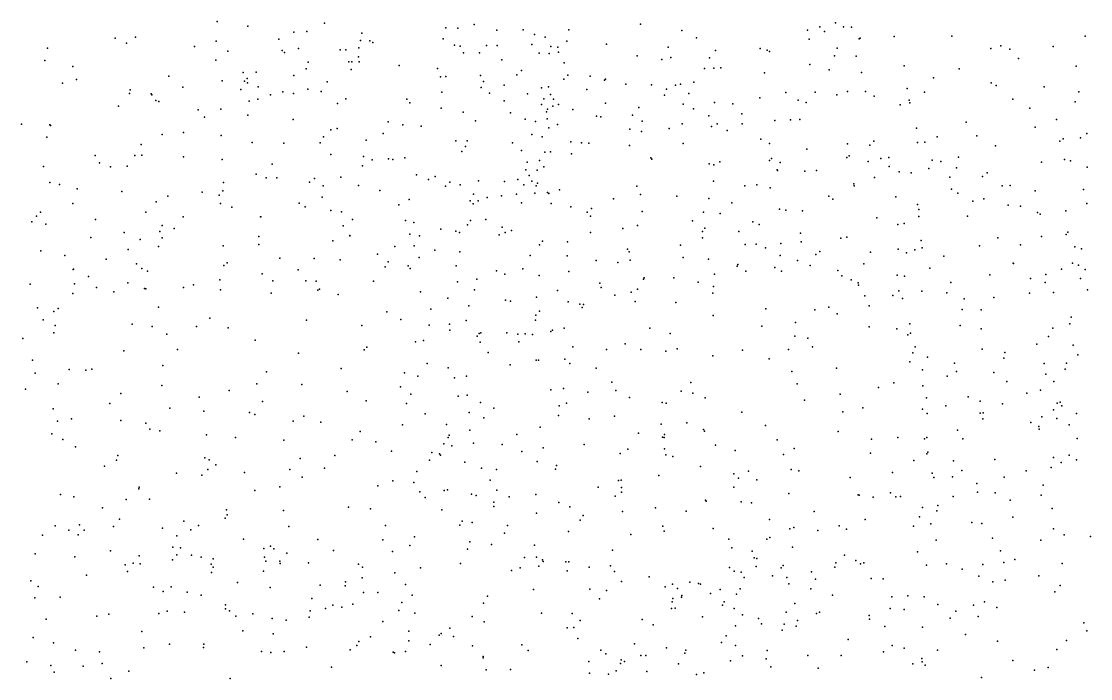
# Model space of a CAD drawing. Header units: metres. Extents: x -25 to 25, y -27.7 to 27.8.
# Drawn here: x 5.162 to 7.984, y -6.927 to -5.194 of the extents above; entities that cross this region are included whole.
import ezdxf

# ---------------------------------------------------------------- set-up
doc = ezdxf.new("R2010")
doc.units = ezdxf.units.M

msp = doc.modelspace()

# ---------------------------------------------------------------- linework, layer by layer
for p in [(5.6788, -5.194, 15.0904), (5.7598, -5.2063, -18.9436), (5.9616, -5.199, -1.6597), (6.282, -5.211, 15.0103), (6.3136, -5.2121, 18.7569), (6.3567, -5.2022, 0.2992), (6.4169, -5.2172, 0.6519), (6.4865, -5.2165, 17.7346), (6.6069, -5.216, 17.2115), (6.7956, -5.2014, 11.7999), (6.9047, -5.218, 1.5367), (7.2366, -5.2174, -20.6577), (7.2691, -5.2084, 19.5418), (7.2817, -5.2205, 18.7212), (7.3102, -5.1981, 11.5497), (7.3313, -5.2083, 0.3267), (7.3528, -5.2095, 9.2927), (5.4091, -5.2378, -15.395), (5.4632, -5.2359, 20.6308), (5.6762, -5.246, -18.6709), (5.8412, -5.2406, 14.7811), (5.8806, -5.2223, -0.626), (5.9152, -5.2209, 10.8515), (6.057, -5.2447, -0.1524), (6.0608, -5.2252, -19.4908), (6.0812, -5.2456, -3.5815), (6.2748, -5.2403, 11.6926), (6.5165, -5.2286, 0.2024), (6.5444, -5.2354, 1.3051), (6.6017, -5.246, 10.2676), (6.9441, -5.2372, 15.2309), (7.2412, -5.2405, 7.3209), (7.3726, -5.2404, 15.5372), (7.3758, -5.2381, -4.6236), (7.4651, -5.2334, 11.4603), (7.618, -5.233, -20.4155), (7.9695, -5.2326, 10.3917), (5.2308, -5.2642, 3.4619), (5.4391, -5.2512, -2.2269), (5.6189, -5.2603, -5.7937), (5.7065, -5.2728, 15.6031), (5.8505, -5.2709, 10.613), (5.8561, -5.2757, 16.1968), (5.8935, -5.2654, 18.6902), (6.0035, -5.2689, -2.9972), (6.018, -5.2689, -3.3414), (6.0527, -5.2641, 18.4592), (6.0897, -5.2494, 4.2208), (6.3051, -5.2569, 17.9815), (6.3196, -5.2595, 0.9466), (6.3284, -5.2769, -20.1354), (6.3711, -5.2767, 20.5268), (6.3895, -5.2576, -1.0818), (6.4176, -5.2573, 11.8767), (6.5087, -5.2549, -3.9118), (6.5589, -5.2601, 20.3786), (6.5777, -5.2615, -20.9233), (6.5797, -5.2753, 15.1547), (6.706, -5.2536, 6.8465), (6.8691, -5.2617, 10.1924), (6.9941, -5.2711, 19.7421), (7.1113, -5.2652, 1.6507), (7.1298, -5.2701, 11.6214), (7.1365, -5.2734, 19.6015), (7.3148, -5.265, 19.3988), (7.7209, -5.2654, 9.0858), (7.7472, -5.2584, 2.1049), (7.771, -5.2673, 15.6372), (7.8849, -5.26, 9.1404), (5.2241, -5.2974, 3.2665), (5.6751, -5.2963, 15.8381), (5.9183, -5.3018, 3.7901), (6.0259, -5.3005, -5.5136), (6.0339, -5.3003, 18.8676), (6.0513, -5.2877, 16.3668), (6.0532, -5.3008, 14.9473), (6.43, -5.2955, 6.929), (6.5282, -5.2775, 7.1044), (6.5549, -5.2783, -0.2515), (6.5944, -5.3029, 11.849), (6.7875, -5.2851, 1.4494), (6.8523, -5.2943, 19.9126), (6.8763, -5.2889, -20.8781), (6.9783, -5.2899, 7.2349), (7.3075, -5.2848, 9.6652), (7.3653, -5.2859, 18.9994), (7.7935, -5.2914, -4.5283), (5.2973, -5.3125, 3.5987), (5.7476, -5.3287, -1.9299), (5.7814, -5.3282, 10.7789), (5.9133, -5.3194, -19.0743), (6.0322, -5.3207, 11.1248), (6.1586, -5.3107, -1.3748), (6.2604, -5.3184, 11.4772), (6.4814, -5.3233, 16.6212), (6.9651, -5.3186, -5.3099), (6.9897, -5.3173, 7.0824), (7.0075, -5.3164, 18.6576), (7.1233, -5.3293, 7.4089), (7.2427, -5.308, -20.4448), (7.2934, -5.322, 9.4744), (7.3795, -5.3289, 7.5823), (7.4916, -5.311, 1.9307), (7.6366, -5.3189, 7.5209), (7.946, -5.3124, 10.1502), (5.2707, -5.3569, -15.0277), (5.3074, -5.3473, -2.2151), (5.5512, -5.3383, -15.5572), (5.6917, -5.351, 10.6156), (5.7508, -5.3515, 16.0221), (5.758, -5.345, 4.0274), (5.7587, -5.3557, 14.8469), (5.8808, -5.337, 10.9638), (5.9686, -5.3536, 20.6102), (6.2679, -5.3399, 0.0843), (6.2817, -5.3397, -2.5406), (6.3738, -5.3369, -19.6721), (6.3815, -5.3521, 17.8383), (6.4691, -5.3346, -0.946), (6.5932, -5.3467, 16.4683), (6.6039, -5.3357, -19.8204), (6.663, -5.3384, 16.9198), (6.7007, -5.349, 18.7149), (6.7039, -5.346, -20.7474), (6.7575, -5.3593, 16.4339), (6.825, -5.3609, 11.7333), (6.9012, -5.3596, -19.8755), (6.9367, -5.3544, -20.6472), (7.5692, -5.3425, 11.3385), (7.721, -5.3558, -5.0849), (5.4474, -5.384, -5.8369), (5.4493, -5.3741, -17.6703), (5.5043, -5.3852, 3.1756), (5.5058, -5.3877, -15.8542), (5.5882, -5.3674, 3.8491), (5.7413, -5.3737, 20.6032), (5.7868, -5.3669, 3.6697), (5.8195, -5.3876, 3.8806), (5.852, -5.38, -1.6722), (5.8798, -5.3838, -0.8508), (5.9179, -5.373, -1.1249), (5.9532, -5.379, 10.3587), (6.2716, -5.3809, -19.4613), (6.3754, -5.3685, 16.4166), (6.3971, -5.383, 11.5241), (6.4359, -5.3625, 1.2123), (6.4978, -5.3847, 18.8856), (6.5347, -5.3692, -0.7131), (6.5529, -5.3668, -0.4616), (6.5585, -5.387, 16.3117), (6.6538, -5.3732, -20.3386), (6.8594, -5.3881, 15.2068), (6.8642, -5.3726, 18.7242), (6.8879, -5.3625, -20.089), (6.9237, -5.3841, -19.6574), (7.1792, -5.3815, -5.2453), (7.2567, -5.3806, -20.1878), (7.3141, -5.388, 15.3981), (7.3424, -5.3785, 1.7851), (7.3898, -5.3786, 0.1817), (7.4996, -5.3709, -5.1109), (7.5454, -5.3803, 7.7236), (7.7345, -5.3626, 11.1983), (7.8612, -5.3662, 2.2812), (7.9527, -5.3795, 15.541), (5.4178, -5.4173, 10.3737), (5.5169, -5.403, -17.9519), (5.5243, -5.4053, 10.5748), (5.7629, -5.4042, 10.3874), (5.7856, -5.3988, -5.6371), (5.9965, -5.4109, 18.6628), (6.018, -5.3984, 16.2248), (6.1795, -5.3987, 19.0045), (6.1873, -5.4087, -3.1313), (6.4359, -5.4035, 0.6397), (6.5343, -5.413, 0.2942), (6.5407, -5.3984, -0.0825), (6.5642, -5.4175, 10.1658), (6.5664, -5.3991, 6.9316), (6.5792, -5.4134, 11.6575), (6.7032, -5.4092, 7.0317), (6.9083, -5.4123, 19.5533), (6.9912, -5.4075, 16.4959), (7.04, -5.4113, 18.8445), (7.1108, -5.3955, -4.3475), (7.2116, -5.4013, 18.9991), (7.2328, -5.4076, 9.3499), (7.4124, -5.3914, 11.4576), (7.481, -5.4143, 15.4573), (7.5046, -5.4013, -4.5183), (7.5064, -5.4087, -20.2143), (7.779, -5.3987, 9.1725), (7.9432, -5.4059, 10.5435), (5.6288, -5.427, -18.3429), (5.645, -5.4464, 3.4209), (5.6881, -5.4251, 15.1239), (5.7595, -5.4414, 15.6745), (6.2698, -5.4228, -3.3887), (6.3277, -5.4329, 16.2672), (6.4524, -5.4351, 15.162), (6.5476, -5.4328, -0.2434), (6.55, -5.4258, 17.5406), (6.6176, -5.4266, -3.7939), (6.6797, -5.444, 19.944), (6.6915, -5.446, 17.3404), (6.7746, -5.4412, 0.3482), (6.7919, -5.421, -3.937), (6.9354, -5.4246, -4.0981), (6.9758, -5.443, 17.0061), (7.0631, -5.4374, 9.9239), (7.8239, -5.4231, -20.2023), (5.1618, -5.4646, 10.5517), (5.2372, -5.4668, 3.4714), (5.239, -5.4685, -2.1254), (5.8787, -5.4528, 14.9372), (6.1301, -5.4588, 18.5009), (6.1689, -5.4667, 16.195), (6.2168, -5.4706, 15.0952), (6.36, -5.456, -1.1698), (6.4911, -5.4522, 20.2739), (6.5185, -5.4583, -19.4608), (6.5492, -5.4508, -2.4148), (6.5538, -5.4747, 16.1731), (6.5768, -5.4656, 20.1348), (6.8005, -5.4575, 10.089), (6.9055, -5.4639, 18.9601), (6.9834, -5.4715, 19.2285), (6.9982, -5.4643, 16.3218), (7.0646, -5.4644, 16.8761), (7.1505, -5.4557, 11.5947), (7.192, -5.4538, -19.7294), (7.2168, -5.453, 7.6428), (7.6555, -5.4597, 15.4778), (7.8376, -5.4733, 11.0388), (7.8937, -5.4523, 9.3054), (5.2292, -5.4991, 9.9657), (5.5335, -5.4925, 10.1854), (5.5899, -5.4871, -18.1427), (5.6888, -5.4947, -1.7919), (5.9592, -5.4985, -1.5174), (5.9785, -5.4803, 18.8013), (5.9954, -5.4767, 18.9983), (6.117, -5.4896, 10.1909), (6.5093, -5.4925, 11.4265), (6.5365, -5.4984, -2.1179), (6.7674, -5.4778, 19.39), (6.7984, -5.484, 19.1968), (6.8714, -5.4767, 7.2082), (7.0248, -5.482, 15.2311), (7.5243, -5.4753, 9.0833), (7.5788, -5.4988, 7.4231), (7.6836, -5.4961, -4.4091), (7.9572, -5.5014, 15.4322), (7.9742, -5.4896, 10.7043), (5.4778, -5.5182, 20.5017), (5.7707, -5.5133, 10.2012), (5.8548, -5.5151, 15.8128), (5.9503, -5.5144, 15.9606), (6.0714, -5.5075, -19.0312), (6.3082, -5.5088, 10.1312), (6.3342, -5.5237, 17.866), (6.3384, -5.5089, 11.2344), (6.4581, -5.5141, -1.0428), (6.6124, -5.5119, -5.2745), (6.6402, -5.514, 7.2841), (6.6593, -5.5147, 11.5322), (6.7667, -5.5211, 1.3748), (6.9087, -5.5157, 1.453), (7.1135, -5.5042, 9.7249), (7.1366, -5.516, 9.5249), (7.2345, -5.5308, 16.7618), (7.3418, -5.5167, 9.0235), (7.4013, -5.52, 1.8098), (7.4113, -5.5097, -20.016), (7.5272, -5.5131, 1.9645), (7.5463, -5.5123, 11.2954), (7.7332, -5.5224, 2.2768), (7.9028, -5.5098, 2.4877), (7.9115, -5.5033, 10.1979), (5.3565, -5.5479, 3.5489), (5.461, -5.5478, -1.9574), (5.4794, -5.5464, -15.3463), (5.5898, -5.5508, 3.2878), (5.6919, -5.5578, 15.2088), (5.9783, -5.5451, -1.286), (6.0645, -5.5501, -1.4885), (6.0875, -5.5591, -0.3248), (6.1306, -5.556, 11.0682), (6.1418, -5.5579, 20.4723), (6.1741, -5.5537, 15.9342), (6.3245, -5.5367, 16.0639), (6.4814, -5.5346, 19.3308), (6.5433, -5.5385, -0.5948), (6.5586, -5.5381, 10.0562), (6.6136, -5.5434, -3.6144), (6.8228, -5.5539, -19.365), (6.8259, -5.5574, 9.9614), (7.1415, -5.5553, 9.182), (7.3407, -5.5528, -4.2868), (7.3464, -5.5484, 17.0019), (7.4302, -5.5554, 17.1706), (7.4514, -5.5529, 7.9055), (7.6351, -5.5517, 17.1253), (7.9151, -5.5584, 10.453), (5.2205, -5.5767, 10.6953), (5.3682, -5.5666, -15.1303), (5.3967, -5.5779, -17.613), (5.4413, -5.5754, 10.0117), (5.8235, -5.5708, -18.5824), (6.0618, -5.575, 15.7207), (6.4933, -5.5854, 11.2535), (6.497, -5.5656, -3.3733), (6.5232, -5.5865, 19.9796), (6.5296, -5.5608, 15.2069), (6.5403, -5.5772, -0.4368), (6.9772, -5.5693, 17.4792), (6.989, -5.5721, -5.2673), (7.005, -5.5646, 7.2463), (7.1365, -5.5608, 17.4037), (7.1563, -5.585, 15.2128), (7.1573, -5.5872, -4.0702), (7.1642, -5.5662, 16.3679), (7.2607, -5.5873, 7.8528), (7.3965, -5.5637, -19.7335), (7.4519, -5.5764, 16.8411), (7.5573, -5.582, 15.3279), (7.5661, -5.5601, 16.9567), (7.5886, -5.5634, 17.2807), (7.6297, -5.5799, 8.0417), (7.8541, -5.5652, -19.9938), (7.9311, -5.5617, 10.8986), (7.9752, -5.578, 9.4332), (5.7811, -5.5971, 18.9508), (5.8082, -5.6061, 15.3175), (5.8363, -5.6064, 19.1241), (5.9355, -5.6086, 20.4748), (6.0053, -5.6045, -18.814), (6.2047, -5.5984, 15.7856), (6.2362, -5.6108, 18.3333), (6.2537, -5.6031, -19.0793), (6.3684, -5.6145, -1.1746), (6.4723, -5.6113, 17.7044), (6.5019, -5.6004, 19.6114), (6.509, -5.615, 0.2694), (6.9887, -5.6156, 9.6978), (7.23, -5.5886, 7.2214), (7.4136, -5.6055, 11.4187), (7.4789, -5.5906, 7.3101), (7.5104, -5.5933, 17.4341), (7.6127, -5.6045, -19.832), (7.6989, -5.6033, 11.1), (7.711, -5.5933, 17.421), (5.2371, -5.6184, 8.1826), (5.2623, -5.6238, 20.4164), (5.3091, -5.6357, 9.858), (5.4273, -5.6423, 10.8146), (5.6938, -5.6404, 10.0019), (5.6949, -5.6188, -1.6453), (5.9224, -5.6175, 10.9669), (5.958, -5.6272, 10.0303), (6.0518, -5.627, 15.065), (6.1083, -5.6399, 9.9887), (6.2811, -5.6283, 15.1603), (6.2928, -5.6183, 1.1394), (6.3202, -5.625, 20.2711), (6.4367, -5.6163, 20.1205), (6.488, -5.6251, 0.4547), (6.5208, -5.6275, -0.1061), (6.5238, -5.6209, -0.8037), (6.5819, -5.6379, 9.9234), (6.7859, -5.6289, 16.0171), (7.071, -5.6279, 17.6195), (7.1028, -5.6246, 11.5396), (7.1381, -5.6326, 0.1958), (7.3593, -5.622, 16.5593), (7.3596, -5.6273, 17.5471), (7.617, -5.6367, -0.1063), (7.7502, -5.6272, 16.7496), (7.7715, -5.627, -19.6907), (7.8379, -5.641, 15.3132), (7.9648, -5.6373, -4.2592), (5.5174, -5.6699, 9.9075), (5.5483, -5.6551, 19.1357), (5.6393, -5.6446, 20.4231), (5.6835, -5.6524, 15.0313), (5.9556, -5.6576, -0.8937), (6.1853, -5.6636, -1.6568), (6.3466, -5.6674, 19.4828), (6.3555, -5.6497, 9.9366), (6.3673, -5.6672, -0.0514), (6.3913, -5.6583, 0.7248), (6.4288, -5.6544, 15.8674), (6.4688, -5.6498, 19.8124), (6.5173, -5.6465, 0.0523), (6.5502, -5.6449, -3.0074), (6.5538, -5.6474, 1.2997), (6.7247, -5.6617, 15.2175), (6.7956, -5.6505, -2.246), (6.8917, -5.6546, -2.4437), (6.9762, -5.661, 9.3483), (7.293, -5.655, 8.9076), (7.3039, -5.6628, 16.3878), (7.4695, -5.6566, 1.8467), (7.6336, -5.6468, 9.163), (7.6728, -5.6684, 7.5495), (7.7023, -5.6621, 17.5695), (5.2121, -5.697, -12.7595), (5.2973, -5.674, -1.7816), (5.4901, -5.6968, 3.448), (5.6875, -5.6744, 19.0531), (5.7173, -5.6839, -18.2347), (5.895, -5.6729, -5.4152), (5.9105, -5.6826, 15.0159), (5.9786, -5.6923, -1.1027), (6.0065, -5.696, -1.4478), (6.1578, -5.6774, 20.3394), (6.354, -5.6754, 11.0489), (6.4814, -5.6726, -0.9709), (6.5604, -5.6741, 0.1032), (6.6119, -5.6829, 15.9104), (6.6551, -5.6971, 9.7518), (6.6667, -5.6873, -3.2957), (6.8004, -5.6951, 11.3998), (6.9624, -5.6971, 16.021), (7.0064, -5.7003, 7.8837), (7.0369, -5.6726, 9.0716), (7.1624, -5.6887, -3.8607), (7.1796, -5.6916, -19.3713), (7.2237, -5.6939, -5.1632), (7.5271, -5.677, 16.58), (7.5304, -5.6901, -19.5887), (7.7666, -5.6783, 8.0621), (7.799, -5.6813, 10.969), (7.8435, -5.6978, 7.8133), (7.9181, -5.6932, 10.2966), (7.9741, -5.6738, 10.0282), (5.1895, -5.7227, -1.5581), (5.2018, -5.7078, 3.0025), (5.3572, -5.7166, -1.6437), (5.5885, -5.7094, -17.9077), (5.7932, -5.7093, 19.274), (5.794, -5.7096, 9.8795), (6.0354, -5.7168, -0.5699), (6.1758, -5.7188, 19.432), (6.1974, -5.7243, 15.4685), (6.3473, -5.7188, 9.7968), (6.3876, -5.716, 15.7279), (6.6643, -5.7073, 11.2502), (6.9331, -5.7199, 15.2008), (7.0927, -5.7223, 1.4917), (7.42, -5.7122, 8.834), (7.4919, -5.7271, 8.9883), (7.5305, -5.7084, -4.118), (7.6591, -5.708, 2.1487), (7.851, -5.7025, 2.4283), (5.2267, -5.7289, -17.5673), (5.4328, -5.7508, 19.2201), (5.5268, -5.7476, -15.6349), (5.5336, -5.7322, 3.2693), (5.565, -5.7404, -1.5635), (6.0113, -5.733, 19.3647), (6.1868, -5.7552, 9.7576), (6.2691, -5.742, -1.2824), (6.3087, -5.7474, 15.5839), (6.3184, -5.751, 17.9833), (6.339, -5.7306, 19.7099), (6.4228, -5.757, -1.0886), (6.4312, -5.7367, 17.8166), (6.4383, -5.7509, 15.2101), (6.4558, -5.7451, 0.5929), (6.6637, -5.7509, -19.167), (6.7493, -5.7405, 1.3342), (6.7881, -5.7322, 9.4754), (6.9591, -5.7477, -19.2867), (6.9653, -5.739, 17.7821), (7.0551, -5.7478, 7.4026), (7.1095, -5.7293, 8.8469), (7.2184, -5.7528, 7.2907), (7.4752, -5.7294, 11.3028), (7.9198, -5.756, 10.7904), (7.9241, -5.7495, 16.6358), (5.3453, -5.7638, 3.36), (5.4753, -5.7695, 3.1311), (5.5331, -5.7647, 20.2489), (5.7882, -5.7609, 15.1736), (5.7888, -5.7819, -1.4809), (5.9839, -5.7726, 15.1988), (6.0284, -5.7582, 10.9049), (6.029, -5.7592, 9.7743), (6.2128, -5.7597, 1.0884), (6.5295, -5.7829, 0.2687), (6.5373, -5.7734, 9.6132), (6.6032, -5.7753, 17.7923), (6.9014, -5.7844, -3.3241), (6.9594, -5.7647, 0.1816), (7.0719, -5.7826, -3.5798), (7.101, -5.7816, 11.5041), (7.1665, -5.7793, 8.6665), (7.2199, -5.7757, 8.2221), (7.3245, -5.7653, 8.6975), (7.3404, -5.7629, -19.5134), (7.5368, -5.7719, 16.447), (7.7391, -5.7648, 9.3021), (7.7988, -5.7833, 16.5183), (7.8541, -5.7612, -4.9581), (5.2128, -5.7988, -14.7818), (5.2765, -5.8111, 10.8166), (5.4437, -5.7954, 10.8516), (5.5241, -5.7873, 19.3753), (5.6948, -5.7862, 20.2635), (6.1017, -5.8081, 20.1992), (6.1476, -5.7874, -5.1724), (6.1983, -5.7856, 15.1937), (6.2531, -5.7973, 18.3102), (6.319, -5.8013, 9.6373), (6.5051, -5.8113, -0.6364), (6.6019, -5.8121, 11.105), (6.7617, -5.7947, 17.8376), (6.7661, -5.8018, 7.8614), (7.1255, -5.7912, 15.1422), (7.1641, -5.8109, -2.5878), (7.2589, -5.8088, 8.4756), (7.2693, -5.8004, 17.8766), (7.4027, -5.8028, -3.8744), (7.4759, -5.7946, 7.3279), (7.4977, -5.8041, 0.0196), (7.5198, -5.7962, 8.2789), (7.5391, -5.7911, 17.8292), (7.5969, -5.8132, 9.12), (7.6903, -5.7862, 11.0276), (7.9419, -5.7882, 17.6475), (7.9601, -5.7934, 10.5108), (5.3855, -5.8208, -15.2212), (5.466, -5.8334, -5.7468), (5.6965, -5.8381, 9.727), (5.7048, -5.8304, 10.8721), (5.844, -5.8184, 19.4686), (5.9346, -5.8194, 20.2346), (6.0029, -5.8224, 19.5154), (6.1218, -5.8416, -1.3601), (6.1295, -5.8283, 19.6032), (6.1831, -5.8386, 19.9553), (6.2119, -5.8169, 19.7436), (6.3094, -5.8386, 15.4061), (6.6792, -5.8244, 15.202), (6.7357, -5.8296, 9.2322), (6.7685, -5.8238, 11.2589), (6.9084, -5.8167, 8.9231), (6.9752, -5.821, 8.1178), (7.0514, -5.8395, 8.5396), (7.053, -5.8349, -5.2128), (7.2106, -5.8241, 1.5508), (7.2438, -5.838, 16.1639), (7.3849, -5.8336, 16.2908), (7.7791, -5.8312, -4.0335), (7.7806, -5.832, -0.2772), (7.936, -5.8319, 15.2072), (7.9516, -5.8366, 2.4616), (5.2985, -5.8481, 19.2808), (5.2996, -5.8477, 20.139), (5.3393, -5.8669, -1.3808), (5.48, -5.8454, -15.4424), (5.495, -5.8526, 19.5128), (5.7976, -5.8599, -5.3912), (5.8924, -5.8495, -18.4851), (6.1878, -5.8459, -18.8756), (6.4162, -5.8515, 0.72), (6.4382, -5.8603, -0.9561), (6.4857, -5.8469, -0.7917), (6.5282, -5.8642, 0.4739), (6.6064, -5.8535, 9.329), (6.9916, -5.8606, 8.3437), (7.0737, -5.8524, -3.0172), (7.1508, -5.8427, -2.8125), (7.1684, -5.8523, 0.1455), (7.3171, -5.8505, -3.6823), (7.3273, -5.8647, 11.4169), (7.4736, -5.8629, 8.8428), (7.4931, -5.8661, -5.0253), (7.5593, -5.8448, 11.1524), (7.718, -5.8624, 7.5706), (7.8655, -5.8611, 8.0412), (7.9072, -5.8475, -0.5127), (7.9692, -5.8479, 10.2626), (5.1851, -5.8866, -13.1851), (5.3018, -5.8859, 9.822), (5.3602, -5.896, -15.9235), (5.4427, -5.8838, 19.9961), (5.5901, -5.8959, 18.9541), (5.6159, -5.8887, 19.9936), (5.686, -5.8755, -18.0545), (5.8253, -5.8777, 18.8497), (5.913, -5.8779, 19.6281), (5.94, -5.8792, 10.8443), (6.0916, -5.8791, 9.5209), (6.3127, -5.881, 9.4421), (6.3643, -5.874, -5.0824), (6.6886, -5.8843, 0.0756), (6.6917, -5.8958, 9.0341), (6.8042, -5.8735, 15.841), (6.8055, -5.8706, 7.7018), (6.8836, -5.8702, 8.6645), (6.9477, -5.8817, 17.9551), (6.9887, -5.8927, 11.402), (7.3517, -5.8756, 1.6655), (7.3707, -5.8838, 17.9733), (7.3712, -5.8899, -19.7358), (7.6152, -5.8821, 15.1421), (7.8248, -5.8719, 17.8114), (7.8641, -5.8824, 7.7491), (7.9575, -5.8718, 16.5044), (5.2974, -5.9118, -5.8986), (5.4057, -5.9069, 19.6718), (5.4865, -5.8983, 3.2639), (5.4906, -5.8993, -1.4233), (5.6873, -5.9021, 19.7577), (5.8209, -5.9103, 9.6018), (5.9439, -5.9027, -1.4093), (5.9483, -5.9004, 19.9471), (5.9978, -5.9141, -18.6757), (6.2149, -5.907, -1.5791), (6.2875, -5.9236, 18.0804), (6.3576, -5.9015, 17.9446), (6.5211, -5.9211, 9.1641), (6.577, -5.9038, 17.9051), (6.7279, -5.9156, 17.9503), (6.7711, -5.9079, 8.7644), (6.7877, -5.9004, 8.254), (6.9871, -5.9103, 15.1439), (7.3882, -5.9175, 15.0593), (7.4619, -5.9169, 11.2821), (7.4778, -5.9045, 1.7942), (7.4874, -5.9248, 8.5977), (7.5381, -5.9056, 17.968), (7.6043, -5.9097, 7.4244), (7.6498, -5.9257, -0.1117), (7.7281, -5.9219, 8.2319), (7.8225, -5.9109, 16.3925), (7.886, -5.909, 10.8227), (7.9756, -5.9015, 17.7586), (5.2043, -5.9496, -13.3866), (5.2587, -5.9507, 19.5399), (5.5238, -5.9473, 9.7436), (6.2427, -5.9531, 10.8334), (6.3428, -5.9439, -1.1044), (6.4394, -5.929, 15.4733), (6.4531, -5.9317, 8.0143), (6.6049, -5.9339, 0.2827), (6.6358, -5.9396, 8.8418), (6.6422, -5.9483, 8.654), (6.6458, -5.9401, 8.4577), (6.7814, -5.9327, -19.1624), (6.8891, -5.9352, -2.2426), (7.1264, -5.9521, 1.488), (7.2558, -5.9542, -3.2113), (7.2933, -5.9473, -2.9348), (7.3994, -5.9443, 7.3015), (7.6448, -5.9539, 9.1952), (5.2189, -5.9808, -17.7953), (5.2473, -5.9588, 19.0539), (5.6591, -5.9768, 9.6695), (5.9141, -5.9821, 18.7649), (6.1263, -5.9599, 18.526), (6.1634, -5.9805, -1.3817), (6.3356, -5.9824, 1.2177), (6.5184, -5.9816, 10.9535), (6.5195, -5.9686, 8.9843), (6.5297, -5.9585, 8.2881), (6.9878, -5.9698, 15.9048), (7.3152, -5.9652, -2.5919), (7.6948, -5.955, 17.9721), (7.9322, -5.9736, 7.9572), (5.2514, -5.9961, 3.0223), (5.4538, -5.9927, 3.0312), (5.5066, -5.9982, 10.8038), (5.6243, -5.9984, -1.3578), (5.7075, -6.0017, 18.871), (6.0605, -5.9961, 9.3339), (6.2381, -5.9951, 1.0052), (6.2915, -5.9926, -0.3101), (6.2927, -6.0083, 8.1509), (6.564, -6.0086, 15.1516), (6.594, -6.0029, -0.115), (6.8203, -6.0031, 1.3479), (7.1157, -5.9973, 7.5169), (7.2054, -5.9877, 18.0914), (7.3996, -5.999, 18.0997), (7.4722, -6.0045, -19.9979), (7.507, -5.9912, 8.7461), (7.6399, -5.996, 8.3702), (7.6946, -6.0043, 11.013), (7.8843, -6.0026, 9.551), (7.9293, -5.9913, 2.3248), (5.1659, -6.0302, 10.5862), (5.2474, -6.0154, -1.1353), (5.5458, -6.0187, -15.704), (5.7786, -6.0349, 10.8082), (6.2016, -6.0387, 8.0119), (6.2233, -6.0355, 9.1702), (6.3644, -6.0243, 15.2763), (6.3702, -6.0173, -0.9345), (6.3742, -6.0149, 9.0535), (6.4434, -6.0149, -0.1332), (6.4725, -6.0189, 8.5497), (6.4748, -6.0388, -1.8629), (6.4917, -6.0179, 8.7312), (6.5112, -6.0198, -0.267), (6.5592, -6.0117, 0.5628), (6.8745, -6.0174, 11.2281), (7.2028, -6.0242, 11.4409), (7.2374, -6.0292, 16.0708), (7.5014, -6.0203, -3.5715), (7.5087, -6.0159, 15.0575), (7.8728, -6.0253, 17.9358), (5.4321, -6.0628, -1.2202), (5.5737, -6.0589, -5.6045), (6.0661, -6.0603, -1.2464), (6.074, -6.0527, 10.7944), (6.3724, -6.0396, 0.852), (6.3939, -6.0675, -0.6406), (6.6175, -6.0518, 18.0059), (6.7057, -6.0596, 15.6994), (6.755, -6.0444, 0.0977), (6.7969, -6.0595, 18.0782), (6.863, -6.064, 7.6954), (6.8929, -6.0575, -5.1459), (7.0647, -6.0612, 15.0574), (7.1869, -6.0594, -19.9027), (7.2495, -6.0521, 1.5748), (7.5209, -6.0518, 7.3365), (7.6979, -6.0586, -3.6623), (7.7572, -6.0673, -20.2752), (7.8417, -6.045, 7.6672), (7.9377, -6.0476, 16.3559), (5.1915, -6.0873, -13.9363), (5.8934, -6.0688, 9.4846), (6.5201, -6.0873, 1.3025), (6.5268, -6.0877, 7.7812), (6.5963, -6.0845, -5.0549), (6.609, -6.0957, 0.0012), (6.9872, -6.0755, -19.619), (7.1354, -6.0841, 0.1383), (7.5066, -6.0918, -3.2054), (7.5147, -6.0681, 16.2009), (7.5532, -6.0795, 8.9331), (7.6244, -6.0953, 9.1262), (7.7545, -6.082, 16.2575), (7.9206, -6.095, -21.0257), (7.9504, -6.0735, -3.7229), (5.1978, -6.1219, -16.0824), (5.2881, -6.1123, -18.1055), (5.332, -6.114, 18.9536), (5.3477, -6.1109, 9.9717), (5.5347, -6.1017, 9.8409), (5.8085, -6.1179, -5.3025), (6.0057, -6.1094, 18.5713), (6.1728, -6.1211, -1.1754), (6.233, -6.096, 1.1293), (6.2886, -6.1079, 8.4488), (6.4522, -6.0999, 15.3815), (6.6787, -6.1082, 7.7506), (7.1955, -6.1174, 18.2115), (7.3128, -6.1084, 15.0236), (7.54, -6.1129, 11.202), (7.6302, -6.117, 18.1696), (7.7281, -6.1201, -20.786), (7.8616, -6.0962, 10.8775), (7.8658, -6.1239, -4.9508), (7.917, -6.1109, 15.1497), (5.2589, -6.1493, -0.876), (5.7834, -6.1494, -18.4773), (5.9021, -6.1519, -18.6756), (6.2082, -6.1294, -0.5474), (6.3047, -6.1335, 8.6137), (6.3366, -6.1291, -1.6089), (6.7203, -6.145, 0.5589), (6.9284, -6.146, 1.3967), (7.2095, -6.1494, 7.4842), (7.4641, -6.1472, 0.0255), (7.6054, -6.1297, 8.5074), (7.7628, -6.144, 15.1096), (7.8865, -6.1438, 2.1893), (5.1727, -6.1639, 10.1673), (5.4247, -6.1751, 3.0271), (5.5323, -6.1539, 10.6766), (5.7103, -6.167, 10.7546), (6.0219, -6.1697, 7.9679), (6.1624, -6.1576, -0.9098), (6.19, -6.177, -1.0051), (6.3386, -6.18, 7.8205), (6.5588, -6.1653, 15.0491), (6.5924, -6.1617, -0.3176), (6.6565, -6.172, 1.3293), (6.7309, -6.1676, -19.4132), (6.9036, -6.1689, 0.293), (6.9341, -6.1746, 11.2143), (7.3225, -6.1774, 11.3926), (7.4238, -6.1596, 18.2533), (7.5409, -6.1547, -20.2715), (7.8159, -6.174, -21.2526), (7.8517, -6.1666, 9.7199), (5.3956, -6.2012, -0.9614), (5.6308, -6.1847, 18.8302), (5.7984, -6.1967, -1.1744), (6.0717, -6.1949, -5.1018), (6.1779, -6.2013, -19.0633), (6.3147, -6.1822, 18.0399), (6.374, -6.1993, -19.2125), (6.5815, -6.2077, 0.7369), (6.6006, -6.2003, 10.967), (6.767, -6.1854, 11.0754), (6.8535, -6.199, -19.7537), (6.864, -6.2005, -0.0784), (6.9668, -6.1864, 15.8372), (7.2289, -6.1931, -5.1994), (7.5507, -6.1865, -2.6371), (7.6021, -6.2079, -21.104), (7.6603, -6.1838, 11.0979), (7.6926, -6.195, 7.4117), (7.7517, -6.2024, -3.2204), (7.896, -6.201, -14.1288), (7.9039, -6.1985, 7.7006), (7.9083, -6.2077, -3.4035), (5.2459, -6.2153, -14.1192), (5.554, -6.2135, -15.5291), (5.6435, -6.2218, -1.1191), (5.7641, -6.2251, 9.6979), (5.7778, -6.2308, 18.7078), (5.9073, -6.2351, 9.5142), (6.2273, -6.2292, -0.8364), (6.3434, -6.2256, -5.0331), (6.4085, -6.2138, 0.876), (6.5792, -6.2333, 15.5012), (6.7271, -6.2354, 15.0168), (7.0635, -6.2242, 11.3034), (7.3303, -6.2238, 16.1103), (7.3824, -6.213, 7.3127), (7.5404, -6.2166, -20.4898), (7.5524, -6.2283, 8.7958), (7.6925, -6.2268, 1.9534), (7.7007, -6.2262, 9.5669), (7.8554, -6.2364, 18.1433), (7.8858, -6.2182, 10.0381), (7.9463, -6.2282, 10.8257), (5.2572, -6.2482, -14.386), (5.2938, -6.2417, 10.2481), (5.4244, -6.2466, -18.368), (5.4906, -6.2537, 10.526), (5.8791, -6.2479, 18.5919), (5.9522, -6.2507, -18.9107), (6.1677, -6.2574, 1.0727), (6.2841, -6.257, -1.3878), (6.3821, -6.239, 15.2468), (6.5312, -6.2637, -1.8495), (6.6602, -6.2416, -19.6535), (6.8503, -6.2563, 0.5339), (6.9181, -6.2527, 15.019), (7.1256, -6.2597, 18.2921), (7.699, -6.2423, 16.1877), (7.826, -6.2517, 7.5526), (7.8474, -6.2622, -0.354), (7.8948, -6.2415, 8.0838), (7.9271, -6.2574, 10.2011), (5.2425, -6.2813, -13.5157), (5.5008, -6.2693, 9.9834), (5.5268, -6.2734, -5.672), (5.6501, -6.2838, -5.4451), (5.7267, -6.2908, -18.7721), (6.0561, -6.2754, 10.7698), (6.2885, -6.2914, 8.9291), (6.2912, -6.2848, 8.4944), (6.345, -6.2716, -19.4457), (6.4692, -6.2836, 18.1038), (6.791, -6.2799, 7.7584), (6.854, -6.2904, 15.7578), (6.8585, -6.2913, 18.2358), (6.8592, -6.2829, -5.126), (6.9618, -6.2705, 7.6878), (6.9645, -6.2745, 0.3967), (7.3173, -6.2753, 18.3294), (7.4749, -6.291, 11.3278), (7.552, -6.2908, 15.0275), (7.6329, -6.2717, -5.0285), (7.8484, -6.2689, -14.8688), (5.2709, -6.2962, 18.8982), (5.3043, -6.3155, -13.7568), (5.8548, -6.298, -1.0406), (6.0351, -6.2973, 8.083), (6.0977, -6.3026, 1.2173), (6.2768, -6.3075, -0.6301), (6.2978, -6.3134, 15.1024), (6.3554, -6.3062, -0.3613), (6.4311, -6.3094, 14.9634), (6.5388, -6.3181, -19.8134), (6.6475, -6.3095, 7.8091), (6.859, -6.321, 1.4166), (6.9941, -6.3115, -0.0611), (7.157, -6.297, -20.1579), (7.2015, -6.3201, -2.4724), (7.4059, -6.2953, -20.6646), (7.5456, -6.2948, 9.1342), (7.6464, -6.2951, -21.3246), (7.9483, -6.2941, 10.68), (5.4164, -6.339, -15.012), (5.6457, -6.3446, 10.5716), (5.8979, -6.3469, 18.4721), (5.9889, -6.3386, -19.1978), (6.1385, -6.3275, -19.5231), (6.2455, -6.3306, -0.7055), (6.2653, -6.334, 18.1326), (6.2677, -6.338, -19.6969), (6.4825, -6.3284, 10.9069), (6.7422, -6.3337, -19.8825), (6.7624, -6.3219, -2.1057), (6.8624, -6.3373, -0.2729), (6.8812, -6.3414, 11.1668), (7.0456, -6.3253, 15.9049), (7.1731, -6.3365, 1.5625), (7.4033, -6.3329, -5.1627), (7.552, -6.3339, 9.677), (7.5546, -6.33, 18.3509), (7.7308, -6.3489, 10.0755), (7.8861, -6.3444, 2.0895), (7.9275, -6.3374, -4.9908), (5.3812, -6.3664, 2.8252), (5.4131, -6.3506, -0.6596), (5.6537, -6.3754, 3.0254), (5.6572, -6.3503, -0.8532), (5.6754, -6.3632, -15.6436), (5.8702, -6.3759, 9.652), (5.9617, -6.3723, 7.9588), (6.239, -6.3509, 10.7983), (6.3322, -6.3566, 8.7186), (6.3758, -6.3721, 0.9383), (6.4159, -6.3758, 1.3527), (6.5228, -6.3541, 0.8434), (6.5717, -6.3749, 18.1891), (6.5739, -6.3655, -0.5091), (6.954, -6.3681, -2.281), (7.1936, -6.3755, 11.3805), (7.5175, -6.352, 9.3405), (7.6216, -6.3529, 9.9008), (7.8798, -6.3702, -21.5396), (7.906, -6.3571, 10.4557), (7.9463, -6.3502, 15.0987), (5.5714, -6.385, 2.7695), (5.6381, -6.3904, 9.9252), (5.7505, -6.3831, -19.0754), (5.9025, -6.3959, 1.3369), (6.1422, -6.4059, -0.7361), (6.2051, -6.3813, 9.1631), (6.3992, -6.4037, -0.602), (6.738, -6.4043, -0.4442), (6.7449, -6.4035, 0.7441), (6.8439, -6.3918, 0.0559), (7.0421, -6.387, 15.0187), (7.0542, -6.3982, -5.2256), (7.0805, -6.3797, 0.0807), (7.1032, -6.4032, 0.248), (7.2141, -6.3792, 18.3878), (7.3497, -6.3967, 16.1301), (7.4608, -6.3838, 9.5003), (7.5654, -6.3853, -14.4187), (7.5698, -6.3968, -0.1462), (7.6195, -6.3948, 8.495), (7.6443, -6.3786, -2.6258), (7.7554, -6.3962, -15.074), (7.8134, -6.3795, 18.2908), (5.4722, -6.427, -18.9785), (5.4726, -6.4218, 10.172), (5.7779, -6.4307, 9.7771), (5.8439, -6.4209, -0.8376), (6.103, -6.4183, 9.3335), (6.198, -6.41, -5.076), (6.2138, -6.4343, 7.9291), (6.2773, -6.4308, 8.2853), (6.2868, -6.4295, -19.9033), (6.4167, -6.4305, 7.9066), (6.6845, -6.422, 1.3922), (6.7458, -6.4231, 14.9697), (7.0421, -6.4219, 0.4541), (7.6836, -6.4129, 8.342), (7.859, -6.417, 10.9261), (5.2649, -6.4414, -18.7563), (5.2999, -6.448, -0.5708), (5.4384, -6.4546, -14.8072), (5.4999, -6.4535, 2.6383), (6.2277, -6.4492, 14.9401), (6.35, -6.4404, 15.2082), (6.3625, -6.4443, -1.3028), (6.4088, -6.4617, 14.859), (6.4493, -6.4476, -5.0628), (6.5197, -6.4412, -1.7), (6.58, -6.4626, -20.0053), (6.729, -6.4463, 18.2569), (6.7453, -6.4358, 15.6538), (6.9675, -6.4562, -20.1547), (6.9695, -6.4594, -0.276), (7.062, -6.4612, 18.3709), (7.1873, -6.4389, 7.498), (7.3702, -6.4423, 9.298), (7.3726, -6.4431, 9.7557), (7.4098, -6.4484, 9.0575), (7.4554, -6.4371, 8.8947), (7.4701, -6.4476, 9.9579), (7.4824, -6.4464, 8.6665), (7.6213, -6.4472, 7.2154), (7.6851, -6.4351, 18.3851), (7.7323, -6.4369, 11.1177), (7.7717, -6.4562, 10.3708), (7.8534, -6.4431, 10.5801), (5.3756, -6.4763, -14.1982), (5.7036, -6.4824, -15.9163), (5.8533, -6.4835, 10.6285), (6.0248, -6.4746, 1.4606), (6.0832, -6.479, 1.0974), (6.2711, -6.4816, 8.1304), (6.4089, -6.4729, 18.1696), (6.5212, -6.4905, 10.9689), (6.6092, -6.4743, 14.9069), (6.7487, -6.4868, -5.1212), (6.8352, -6.477, 7.7883), (6.9167, -6.4851, 11.2177), (7.0885, -6.4639, -0.0902), (7.2541, -6.4865, -21.047), (7.54, -6.4761, 11.3578), (7.5776, -6.4845, -14.0007), (7.5804, -6.4707, -14.7551), (7.8826, -6.4787, 7.4532), (5.4207, -6.5066, -14.5084), (5.5905, -6.512, -15.2748), (5.6993, -6.5043, -15.4795), (5.7051, -6.495, 18.6376), (6.3253, -6.5122, 10.8555), (6.3514, -6.5157, -0.9465), (6.6362, -6.5091, 7.8968), (6.6445, -6.4967, -0.1027), (7.1367, -6.5077, 16.0409), (7.3888, -6.5073, -14.3982), (7.5321, -6.5006, 18.4307), (7.5622, -6.5185, 15.0267), (7.6705, -6.5158, 11.2643), (7.6971, -6.5178, 8.1913), (7.7782, -6.5014, 16.1962), (5.2506, -6.5239, 2.2324), (5.287, -6.5359, -19.0137), (5.3155, -6.5216, 7.7623), (5.3274, -6.536, 1.9306), (5.4052, -6.5256, 2.4123), (5.5344, -6.5306, -15.0352), (5.6089, -6.5347, 2.7287), (5.6289, -6.523, -19.2545), (5.868, -6.5262, 1.4953), (6.1227, -6.5229, 10.7661), (6.3186, -6.5227, 1.4129), (6.4368, -6.5431, 8.1988), (6.4448, -6.5237, 8.769), (6.606, -6.5394, -0.6166), (6.7702, -6.5472, 11.1418), (6.8551, -6.5249, 0.7139), (6.8583, -6.5384, 14.9823), (6.9875, -6.5316, 15.9133), (7.1897, -6.5319, 9.7013), (7.2002, -6.5288, 9.3189), (7.2639, -6.5367, 9.0472), (7.3206, -6.5246, 9.9244), (7.34, -6.5327, 8.7192), (7.5168, -6.5253, 8.3777), (7.8858, -6.5324, 18.6042), (5.2177, -6.5485, 2.4106), (5.3113, -6.5482, -16.1818), (5.572, -6.5501, 18.7547), (5.7479, -6.5595, 1.6684), (5.9442, -6.5603, 1.2049), (6.1161, -6.5607, -19.9665), (6.199, -6.553, 14.805), (6.3454, -6.5667, 0.9501), (6.4027, -6.5732, 15.2876), (6.5163, -6.5753, 8.3318), (7.0294, -6.559, 0.5572), (7.129, -6.5593, -20.4596), (7.1371, -6.555, 1.5922), (7.5762, -6.5617, 1.8204), (7.7248, -6.5571, -15.2957), (7.8525, -6.5624, 7.3145), (7.914, -6.548, 15.0358), (7.9839, -6.5525, -2.6159), (5.1986, -6.5976, 13.1223), (5.3968, -6.5904, -0.5882), (5.4724, -6.6031, 18.8955), (5.5616, -6.5804, 2.4044), (5.5724, -6.6004, 10.1398), (5.582, -6.5824, -5.6467), (5.6108, -6.6018, 1.8957), (5.8017, -6.5841, 18.4811), (5.8195, -6.5779, 1.2977), (5.8277, -6.5848, -19.6174), (5.8627, -6.5962, -15.7862), (5.9859, -6.5895, -5.2323), (6.1412, -6.5918, 18.225), (6.1871, -6.576, -0.7964), (6.3391, -6.5854, -0.7593), (6.7223, -6.5887, -20.1445), (7.0366, -6.5825, 7.6373), (7.0906, -6.5907, 9.415), (7.197, -6.58, -5.3506), (7.3345, -6.6017, 15.0372), (7.5266, -6.5931, 7.2182), (7.7459, -6.5897, -2.5872), (5.3033, -6.6057, -13.7769), (5.4356, -6.627, 19.1139), (5.4569, -6.623, 7.7522), (5.4756, -6.6247, 1.55), (5.5609, -6.6142, 2.2433), (5.636, -6.607, -0.7613), (5.6625, -6.6254, 1.4634), (5.6677, -6.6109, 19.111), (5.8039, -6.6071, 10.5202), (5.8069, -6.6173, 18.8545), (5.844, -6.6172, -0.8928), (5.845, -6.6234, 19.0239), (5.9199, -6.622, -19.8586), (6.0518, -6.6255, 15.0151), (6.321, -6.6234, 9.1308), (6.4897, -6.608, -0.4647), (6.5216, -6.6065, 1.4316), (6.5272, -6.6303, -1.4142), (6.5368, -6.6137, 15.4097), (6.5389, -6.6179, 18.2661), (6.5989, -6.6188, 8.5199), (6.607, -6.6193, 11.063), (6.7165, -6.63, 7.9783), (7.0961, -6.6089, -0.2404), (7.1008, -6.6315, 8.6925), (7.1025, -6.6102, 9.0989), (7.1727, -6.6287, 0.2857), (7.311, -6.6213, -14.1898), (7.3646, -6.6154, 10.1478), (7.3763, -6.6247, 8.3311), (7.3855, -6.6218, -2.5061), (7.5509, -6.6277, 8.1498), (7.6036, -6.6248, 18.5349), (7.6992, -6.6257, 10.6201), (7.7547, -6.6206, 10.8274), (7.784, -6.6132, -21.6485), (7.909, -6.6236, 18.8042), (5.3339, -6.6546, -19.2135), (5.4421, -6.6447, 19.2792), (5.6636, -6.6475, 19.3801), (5.668, -6.6331, 10.3644), (5.801, -6.6435, 19.2981), (6.0619, -6.633, -0.9425), (6.1478, -6.6481, 1.534), (6.2148, -6.6353, 1.0097), (6.4557, -6.642, -0.7412), (6.4782, -6.6346, 0.9105), (6.6022, -6.6425, 8.6745), (6.6607, -6.6334, 15.5587), (6.7276, -6.6445, 8.2177), (6.8189, -6.6586, -0.5832), (7.0308, -6.634, -0.0622), (7.0431, -6.6436, 8.842), (7.0618, -6.6466, 18.4145), (7.1445, -6.656, 7.5199), (7.1669, -6.6345, -0.0533), (7.2469, -6.6456, -0.1248), (7.3088, -6.6334, 7.3467), (7.645, -6.638, -13.8632), (7.6889, -6.6566, 8.0078), (7.8474, -6.6556, 16.2327), (5.1867, -6.6693, 12.8679), (5.2064, -6.6838, 7.9571), (5.5107, -6.686, -5.9216), (5.5573, -6.685, 19.515), (5.7325, -6.6734, -0.9835), (5.818, -6.6872, -15.9848), (5.9502, -6.6806, 19.3314), (6.0162, -6.6828, 19.1704), (6.017, -6.6717, 18.823), (6.0614, -6.6612, 1.1083), (6.1759, -6.679, 18.3666), (6.7457, -6.6708, 8.5581), (6.8614, -6.685, 8.7393), (6.8806, -6.6784, 8.3765), (6.9258, -6.6728, -20.3223), (6.9486, -6.6762, 0.712), (6.9546, -6.6776, 9.3931), (7.0697, -6.6606, 15.0239), (7.1822, -6.6606, 8.3727), (7.187, -6.6771, -21.154), (7.2582, -6.6652, 11.424), (7.405, -6.6634, 16.2147), (7.4367, -6.6642, -0.2187), (7.7255, -6.6714, 11.1654), (7.7587, -6.6676, 1.9683), (7.9031, -6.6817, 7.873), (5.1976, -6.7141, 19.5202), (5.2646, -6.7127, -0.6414), (5.5361, -6.6975, -14.4055), (5.5996, -6.6992, -16.0788), (5.6363, -6.7074, 2.5369), (5.9282, -6.7158, 1.7036), (6.0644, -6.7, 18.4904), (6.1027, -6.6998, 19.031), (6.1929, -6.707, -1.0339), (6.3918, -6.7099, 18.3198), (6.5136, -6.6918, -1.179), (6.6622, -6.6914, 0.8668), (6.7064, -6.6947, 11.1724), (6.8812, -6.7159, 7.9291), (6.8934, -6.6891, 8.9121), (6.9038, -6.7125, 14.9824), (6.9051, -6.7081, 8.194), (6.9802, -6.7025, -5.3265), (7.0061, -6.6919, -2.1792), (7.0489, -6.7043, 1.6003), (7.0585, -6.6901, -20.8351), (7.2457, -6.69, 1.6872), (7.3023, -6.7073, -21.3457), (7.4591, -6.7113, 18.5284), (7.5011, -6.7087, -5.3283), (7.5447, -6.7113, 11.3801), (7.8895, -6.6982, 7.2332), (5.7008, -6.7327, 19.6285), (5.7009, -6.7431, 2.3914), (5.9641, -6.7424, 19.4787), (5.9834, -6.7338, 14.9009), (6.0079, -6.739, 10.6601), (6.0367, -6.7303, -1.1191), (6.1656, -6.7266, -5.2259), (6.3813, -6.7285, -0.9337), (6.6877, -6.7167, -0.3091), (6.878, -6.7421, -0.2118), (6.8791, -6.7243, 9.1547), (6.8873, -6.7412, -1.9862), (7.0122, -6.733, -20.5282), (7.017, -6.7249, 9.9497), (7.043, -6.7421, 16.1013), (7.2031, -6.7294, -2.3434), (7.4551, -6.7418, 7.2734), (7.4921, -6.7445, 1.8141), (7.5807, -6.7316, -15.2259), (7.6744, -6.7335, 11.0067), (7.7042, -6.7243, 15.0282), (7.7363, -6.7391, 7.8764), (5.2269, -6.7707, 1.599), (5.3605, -6.7622, 2.6273), (5.3929, -6.7575, 7.8565), (5.5246, -6.7551, 2.6859), (5.5469, -6.7491, 19.6808), (5.5921, -6.7514, 1.5438), (5.7115, -6.7486, 9.9135), (5.728, -6.7624, 2.2379), (5.7731, -6.7558, -1.1313), (5.8235, -6.7684, 10.4674), (5.9214, -6.7647, -5.3546), (5.9241, -6.7484, -15.5007), (6.158, -6.7472, 19.1751), (6.2001, -6.7541, 18.9225), (6.3513, -6.7635, 14.664), (6.5346, -6.7543, 1.4897), (6.6154, -6.7557, -0.8135), (6.7999, -6.7708, 9.0292), (6.9592, -6.7641, 7.7565), (7.0654, -6.7587, 8.1498), (7.1071, -6.7685, 0.5777), (7.1804, -6.7522, -14.5245), (7.26, -6.7557, 10.2595), (7.2682, -6.752, 8.1296), (7.3991, -6.7604, 8.0453), (7.4007, -6.7703, -14.8308), (7.6134, -6.768, 10.8315), (7.6285, -6.7489, 7.2321), (7.6873, -6.763, -15.5314), (5.8609, -6.7732, 19.6221), (6.1162, -6.7765, -20.1185), (6.2928, -6.7939, 1.5383), (6.3835, -6.7769, 10.9771), (6.6024, -6.7933, -0.9355), (6.6196, -6.7923, 15.5429), (6.6368, -6.7738, -0.5619), (6.8291, -6.785, 9.3503), (7.0468, -6.7876, 10.1132), (7.1153, -6.7825, -0.3215), (7.1697, -6.7992, 15.0347), (7.1755, -6.7839, -0.1705), (7.207, -6.7891, 0.0052), (7.2105, -6.7737, 7.4313), (7.4405, -6.7897, 10.4515), (7.5402, -6.7914, -2.465), (7.9663, -6.7798, -0.3434), (5.1932, -6.8187, 19.8084), (5.4794, -6.8027, 7.6847), (5.7459, -6.8013, 1.4916), (5.8266, -6.8091, -15.066), (6.0525, -6.8289, -15.9738), (6.0834, -6.8169, 14.6826), (6.1842, -6.8022, 10.8103), (6.1842, -6.8272, 15.1623), (6.2648, -6.8127, 9.3197), (6.2695, -6.808, 19.0686), (6.3025, -6.8159, 18.5321), (6.6309, -6.8213, 9.1206), (7.022, -6.8142, -0.5017), (7.3436, -6.8237, -0.3362), (7.654, -6.8111, 18.794), (7.7382, -6.8284, 1.9908), (7.9203, -6.8264, -13.6188), (7.974, -6.8013, 2.1717), (5.2465, -6.8328, 13.0101), (5.305, -6.8519, -16.3887), (5.3683, -6.856, -19.3823), (5.4852, -6.8463, -16.2296), (5.5524, -6.8364, 19.8875), (5.6424, -6.8449, -1.1788), (5.6437, -6.836, 10.1685), (5.7952, -6.8554, 19.8162), (5.8553, -6.8552, 1.9699), (5.9143, -6.8444, 14.8063), (6.0294, -6.8508, 1.2909), (6.0468, -6.8397, 15.066), (6.1435, -6.8577, 1.5715), (6.176, -6.8553, 19.4463), (6.2409, -6.8369, -1.1794), (6.3524, -6.8408, 0.9826), (6.4827, -6.8383, 14.714), (6.4994, -6.8526, -1.029), (6.6912, -6.8516, -1.1199), (6.7801, -6.8354, 1.5467), (6.8649, -6.8461, -0.6961), (6.9159, -6.8519, 10.041), (7.0094, -6.8321, 18.4199), (7.0468, -6.8396, 7.9897), (7.1299, -6.8529, -5.5506), (7.437, -6.8561, -21.5104), (7.4601, -6.8394, 18.6178), (7.4915, -6.8466, 7.9004), (7.5798, -6.8518, 16.2675), (7.8944, -6.8502, -15.7864), (5.1763, -6.8832, -0.8904), (5.8201, -6.8578, -19.9), (6.1466, -6.8592, 1.1051), (6.3807, -6.869, 18.8287), (6.3809, -6.8725, 15.3298), (6.6592, -6.8818, -0.9366), (6.7048, -6.8614, 14.8472), (6.7447, -6.8779, -1.3293), (6.7535, -6.8819, 9.5389), (6.7965, -6.8658, -1.6037), (6.8098, -6.8661, 9.8343), (6.9132, -6.8598, -0.4193), (7.0332, -6.8801, 11.4412), (7.0649, -6.8672, 10.271), (7.1279, -6.8748, -14.1639), (7.2376, -6.8663, 1.7501), (7.3258, -6.8661, 16.2516), (7.5385, -6.8743, 15.0673), (7.5393, -6.8824, 11.0758), (7.7785, -6.8795, 18.9821), (5.2392, -6.8922, 2.5155), (5.2485, -6.9103, 7.4128), (5.3252, -6.8938, -1.0222), (5.3754, -6.887, -5.9135), (5.4458, -6.9075, 2.5934), (5.9806, -6.8967, -15.2043), (6.2696, -6.8927, -5.3259), (6.3882, -6.904, -1.2041), (6.4525, -6.9027, 18.549), (6.6617, -6.9124, 9.3748), (6.7315, -6.9069, 11.2981), (6.7428, -6.8871, -20.355), (6.8125, -6.9085, -0.7693), (6.8964, -6.8882, 16.0387), (6.963, -6.9122, -20.7524), (7.1399, -6.8959, 0.7055), (7.265, -6.8997, 0.3141), (7.5151, -6.8881, -5.4523), (7.5472, -6.8914, 7.2871), (7.836, -6.9048, 16.2656), (7.8716, -6.8976, 15.0257), (5.3977, -6.9265, 7.5308), (5.713, -6.927, 10.293), (6.7111, -6.9152, 15.7489), (6.944, -6.916, 0.9154), (7.6959, -6.924, 7.7392)]:
    msp.add_point(p)

doc.saveas('drawing.dxf')
